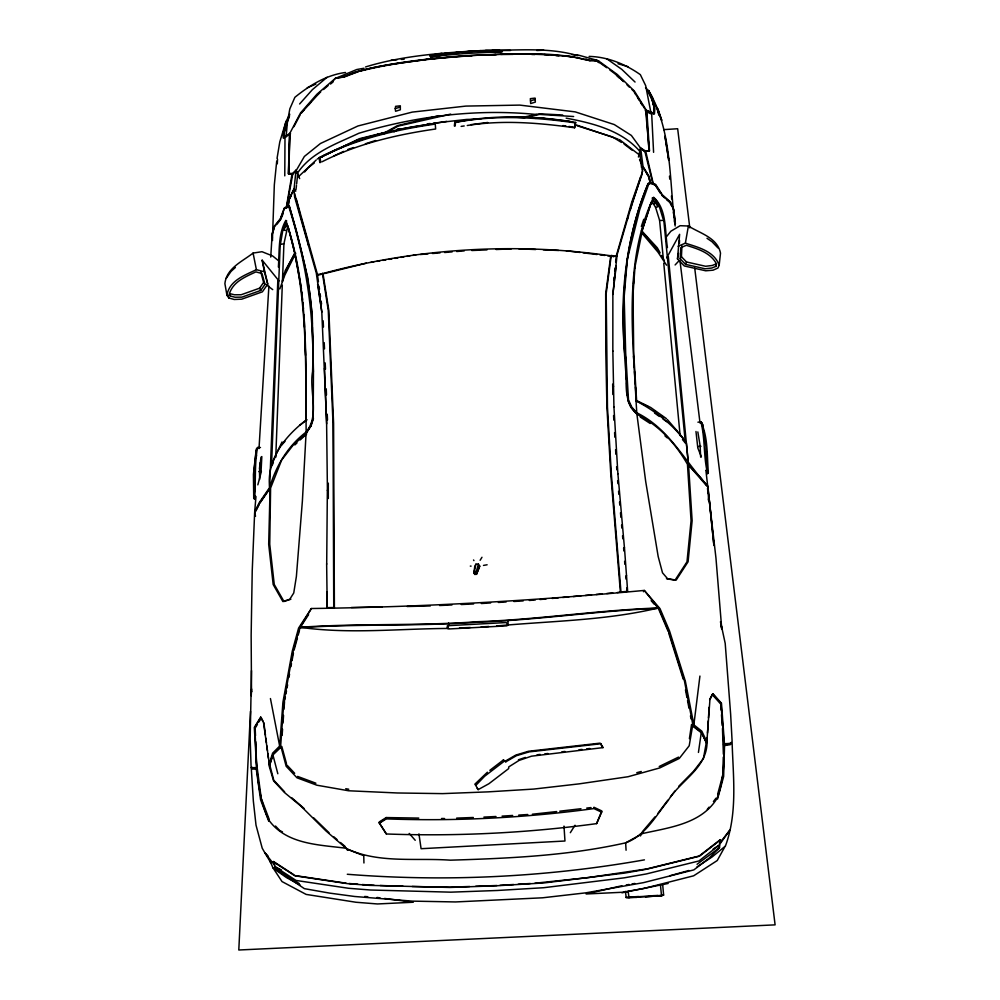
<?xml version="1.0" encoding="UTF-8"?>
<svg xmlns="http://www.w3.org/2000/svg" width="1000" height="1000" viewBox="0 0 1000 1000"><rect width="100%" height="100%" fill="white"/><g stroke="black" fill="none" stroke-linecap="round" stroke-linejoin="round"><path stroke-width="1.5" d="M306.2 415.55L305.825 420.337C305.988 355.288 306.737 289.113 287.688 226.225L286.312 223.575L283.275 229.8M612.837 351.213L612.863 294.188L617.15 254.55L632.762 201.05L641.825 174.963L643.075 167.037L648.913 176.65L650.375 182.288L647.962 184.213C621.538 246.112 620.462 313.938 626.475 379.913M326.7 564.062L327.35 490.188M328.312 498.525L328.3 483.137M259.938 503.05L270.087 488.288L268.688 544.288L273.175 584.525L282.875 601.538L289.762 599.275L293.75 592.987L296.388 576.425L302.387 500.988L306.137 432.038C287.913 446.012 276.038 465.75 269.662 487.562C266.3 459.663 285.075 436.037 306.125 420.125M643.075 167.037L640.688 148.387L639.138 155.312M299.662 178.625L296.212 170.525L292.775 173.962L288.438 173.837L289.387 133.825L290.538 133.787L284 137.838L284.275 131.35L286.775 121M290.025 133.212L285 136.95L284.775 175.863M679.425 243.325L679.488 240.325M288.438 173.837L289.925 133.138L300.55 112.888L316.95 94.213L335.575 78.162L344.087 77.05L358.15 71.725M723.288 757.188L722.763 775.225L717.688 794.125M723.375 754.175L722.475 728.5M723.637 745.15L724.538 745.562L723.637 776.525L717.588 798.975M251.238 767.375L253.35 801.075L256.012 825.15L262.213 848.175L264.825 852.775L274.55 865.088L273.562 861.538L275.8 869.237L304.363 888.65L329.55 893.1L354.663 896.488L412.262 901.125L455.475 901.95L542.587 897.8L585.862 892.837L643.525 882.638L693.863 869.887L709.275 858.037L719.5 847.675L720.163 839.75L720.387 843.375L729.963 829.987L719.45 843.45M418.775 818.088L386.213 817.562L386.175 818.388L379.188 822.775L386.375 833.975C456.6 836.538 526.975 833.025 596.613 823.625L601.788 810.938L593.913 807.25L593.987 808.075M251.637 689.013L251.513 692.062L251.15 635.3L252.225 570.962L254.638 512.712L259.387 503.4L269.562 488.587M275.763 457.262L282.288 285.062M319.163 157.688C355.175 138.912 394.988 128.225 435.225 123.6L435.2 124.087C395.562 129.738 355.887 139.137 320.087 157.5L319.163 157.688L319.788 162.575L320.7 162.387L320.087 157.5M282.413 282L283.925 243.75L287.638 226.9L285.462 226.163L283.938 230.2L286.275 230.5M289.913 133.837L288.725 173.837L292.213 174.088L296.212 170.525L304.375 156.45L320.438 143.512L357.95 125.975L412.262 112.1L465.875 106.088L519.775 105.1L575.237 111.888L614.275 124.562L631.375 135.45L640.462 147.938L645.662 151.025L649.488 150.775L646.787 110.688L645.738 110.288L653.675 113.925C656.188 105.738 650.013 96.988 648.45 90.487L645.525 87.725M277.812 280.75L269.6 487.6L259.425 502.4L254.688 511.737L255.512 516.3M278.375 267.038C279.538 251.6 277.975 234.275 285.825 220.362C309.137 288.263 305.587 361.275 306.137 432.038L311.125 425.725L313.438 418.537M251.5 670.612L250.162 738.737L251.062 766.225L252.662 768.275L256.688 768.6L255.775 741.762M675.163 226.025C668.95 180.925 672.675 131.475 648.725 90.838L648.112 91.575C650.837 95.288 655.288 105.638 653.562 112.375M666.425 236.788L670.85 231.238L680.113 225.7L688.388 226.012C699.963 233.363 717.412 237.575 720.512 253.137L719.175 265.15L717.987 268L713.062 270.188L705.713 270.788L684.3 265.963L677.487 258.95L679.625 234.312L666.7 257.875M250.487 711.338L238.8 950L775.1 924.862L694.725 268.137M251.25 695.738L251.475 691.062M277.3 163.812L277.525 159.137M680.212 258.837L680.763 247.662L686.363 245.3C697.763 248.938 710.475 252.55 716.5 263.938L716.025 266.325L711.8 268.025L705.113 268.788L685.588 264.387L680.212 258.837L681.425 256.725L681.963 245.85M261.837 456.55L260.963 473.025L257.825 484.862M259 448.612L268.9 286.075M272.475 238.3L274.325 184.862L276.712 161.125M270.725 257.075L272.125 234.85L273.875 227.475L280.287 219.525L284.4 208.588L286.488 207.925L287.738 206.213L288.962 207.312C305.875 260.487 314.688 315.8 312.562 371.7C308.962 391.188 320.012 415.125 306.137 432.038M719.938 843.238L720.163 839.75L699.212 856.012L646.675 868.962L587.938 877.638L534.9 883.225M707.212 737.588L703.425 758.538L693.512 771.312L678.675 786.35M707.5 733.037L708.263 720.888M708.462 717.862L709.137 707.237M282.113 735.375L282.55 729.225M283 723.075L283.55 715.387M283.988 709.237L284.538 701.55M280.188 747.013L273.163 754.013L269.637 765.387L268.913 764.812L272.613 753.15L279.662 746.087L282.938 702.175L292.288 651.125L298.587 628.075L311.375 608.513C422.55 607.013 533.587 600.775 644.287 590.425L660 608.6L669.538 630.988L685.337 681.137L693.85 724.837L701.812 731.188L707.225 742.5L706.538 743.15L701.35 732.113L691.538 724.488L689.4 738.662M633.275 287.062L633.212 336.188M633.5 283.975L634.3 273.15M634.95 267.675L633 294.062L633.725 353.963L636.638 401M254.688 511.737L255.975 496.5M256.163 458.113L256.488 455.087M260.95 457.15L259.513 471.025L259.65 479.462M296.637 183.988L297.7 173.825L295.988 170.438L294.025 189.438L289.037 199.438M613.713 280.188L614.038 277.137M614.675 271.062L615 268.012M615.65 261.938L616.287 255.85L631.712 202.312L640.588 176.912M716.025 266.325L716.287 263.875L712.2 265.487L705.638 266.275L686.513 261.975L681.425 256.725M257.525 447.512C254.35 464.663 255.95 482.163 254.6 499.338L253.738 498.075L253.425 474.5L256.05 450.825L257.525 447.512L260.475 447.525M259.45 468.85L260.125 462.675M256.438 448.713L253.975 471.488L253.738 498.075M454.35 126L454.775 122.35C494.6 114.525 535.8 115.538 575.675 122.438L574.612 127.775C539.188 122.875 502.762 119.787 467.275 125.5M455.138 126.062L455.562 122.413C495.05 114.787 535.763 117.163 575.363 122.875L575.675 122.438M288.3 118.8L284.425 131.888L284.3 137.738L286.125 136.725L287.413 122.15L289.825 108.863L294.875 97.312C309.5 85.438 326.512 74.912 345.538 72.487M612.863 294.425L616.237 265.688M693.85 724.837L699.925 676.062M678.088 246.262L685.375 243.162L688.388 226.012M295.938 189.8L296.488 185.438M574.612 127.775L575.363 122.875M395.238 108.625L395.6 106.337L400.325 105.8L400.337 109.787L395.575 111.263L395.238 108.625L400 107.137M708.475 499.712L708.925 496.938L705.962 470.925M708.587 500.688L707.975 487.113L701.2 478.363L688.012 464.462L706.525 485.65M277.05 158.387L279.788 141.888L285.988 121.512L289.775 114.237M475.9 564.188L473.913 573.025L474.812 574.425L476.488 574.325L479.738 566.125L478.4 564.05L475.9 564.188L474.75 566.4L473.913 573.025L475.525 573.275L477.25 572.85L476.35 571.45L478.4 564.05M698.438 752.438L701.35 732.113M272.175 234.088L273.9 226.725L280.3 218.762L284.4 207.775L286.375 207.037L291.988 174.15M284.875 208.363C289.25 207.987 288.65 202.5 289.425 199.4M286.375 207.037L287.95 205.225L289.062 198.962L293.95 188.837L295.75 191.25M284.825 700.025L285.375 697M285.925 693.962L286.488 690.925M287.038 687.9L287.6 684.862M288.988 677.275L289.538 674.237M290.925 666.663L291.488 663.625M292.038 660.588L293.425 653.012M286.65 206.95L292.775 173.962M677.487 258.95L678.512 253.45M616.888 256.188L611.25 255.512L606.2 293.5L607.463 407.062L611.337 473.913L620.962 591.938L617.362 592.537M634.65 268.5L642.663 228.875L650.962 203.438L653.487 200.512L656.087 202.013L658.675 206.275M261.262 798.388L257.225 768.225M638.413 157.025L640.688 148.387L644.9 151.475L649.488 150.775M691.75 725.375L701.663 733.012L707.025 743.938C705.7 769.137 679.925 780.975 667.987 800.788C655.413 816.225 645.362 835.662 625.662 842.837C568.15 855.788 509.087 858.375 450.35 860.175C416.425 857.75 379.787 863.55 347.975 849.287M273.7 230.138L274.387 227.225M284.25 131.975L286.737 121.613M285.988 121.512L283.463 131.9L283.2 137.95L285 136.95M725.35 846.225C737.663 813.2 733.213 777.362 732.125 742.9L730.212 744.675L724.538 745.562M226.95 295.312C229.137 280.625 244.825 275.25 256.388 269.675L264.413 271.812L267.738 284.137L262.362 291.837L241.737 299.175L234.188 299.488L228.837 297.962L226.95 295.312L224.9 283.637C226.5 268.1 242.312 261.537 253.088 253.075L261.988 251.713L272.65 255.963L278.65 260.825M282.275 281.05L284.675 272.275M294.113 649.987L297.413 637.938M298.238 634.925L299.475 630.4M642.6 171.137L630.25 209.963M273.163 754.013L269.212 766.213L273.55 780.812L284.5 792.55L300.812 806.025L325.875 830.85L347.2 849.175L363.625 855.625M336.087 78.125L356.737 69.525L364 68.25M640.688 148.387L639.587 151.988L641.612 167.838M627.1 220.325L628.45 215.888M642.312 229.788L650.575 204.4L653.037 201.5L655.588 202.938L657.987 206.762L655.6 207.375L653.462 203.962L650.987 202.562M288.062 120.162L289.55 115.763M641.35 226.425L643.75 219.3M287.775 120.138L289.275 115.712M279.837 288.925L284.837 275.087L295.738 253.25M685.588 264.387L686.513 261.975M601.862 811.737L596.613 823.625M280.8 219.262L283.125 213.637M290 198.162L291.15 195.662M507.975 621.263L508.125 625.138L506.675 625.862L449.275 628.95L447.35 628.4L448.625 625.65L448.562 622.875M272.113 465.363L273.387 462.612M335.575 78.162L330.3 83.7M272.913 461.838L276.337 454.475M276.137 454.237L282.05 441.938M660.35 193.175L655.15 184.988L650.225 182.95L648.9 176.175L643.088 166.663L642.025 169.788M284.2 274.212L294.4 253.75M703.05 424.975L700.888 421.838C705.275 438.787 703.4 457.075 707.638 473.625L708.325 472.262C706.938 455.675 708.125 436.812 700.888 421.838L697.925 422.2M709.613 699.638L711.975 694.987M723.525 744.513L724.488 744.25L721.475 703.275L712.913 693.713L709.938 699.587L706.825 742.288M255.9 510.962L259.262 504.363M479.738 566.125L476.488 574.325L474.688 571.55L476.35 571.45L474.812 574.425M293.925 126.7L300.163 114.812M712.913 693.713L712.375 694.737L720.7 704.025L721.15 710.15M480.125 560.275L481.975 557.275M285.087 270.812L294.475 254.137M474.05 571.9L474.425 571.263M448.663 628.45C399.3 628.663 349.012 634.288 300.075 627.288L311.375 608.513M640.413 835.962L642.725 832.125M261.275 718.175L260.625 717.212L254.312 727.45L256.688 768.6M257.438 724.388L255.138 728.112L255.5 735.7M258.975 721.9L260.512 719.412M570.325 832.688L575.013 825.25M643.45 591.75L644.287 590.425L658.413 607.962C605.75 620.625 550.5 620.938 496.637 625.975M308.6 614.625L299.312 628.837L293.075 651.65L283.812 702.2L280.688 745.675L286.163 766.275L297 777.8L316.9 785.212L348.663 790.775L397.35 792.975L442.6 793.625L488.175 791.862L533.812 789.062L579.15 783.863L628.038 776.737L659.775 767.925L679.262 758.462L689.2 745.775L692.812 724.525L684.5 681.263L668.85 631.6L659.412 609.438L651.625 600.45M299.887 628.9L301.562 626.337M311.125 425.725L306.112 433.288L310.663 426L313.212 418.363L313.45 371.525L312.262 315.8L307.925 278.212L296.137 229.75L289.312 206.175L288.038 205.188L289.525 206.85C300.3 245.188 311.45 283.962 312.312 324.038M226.25 278.337L231.012 271.425L235.375 267.488M230.463 296.075L229.387 293.812C233.088 281.663 245.4 276.85 255.85 271.887L262.013 273.512L264.962 284.375L260.712 290.45L241.925 297.137L235 297.225L230.463 296.075L230.012 293.688L234.4 294.775L241.188 294.738L259.6 288.188L263.625 282.425L260.75 271.863M657.925 813.388L667.8 800.2M707.288 809.388L709.038 807.15M713.413 801.525L716.038 798.162M670.512 796.737L675.05 790.962M286.675 220.775L283.137 228.487L280.163 245.637L271.475 466.75M277 224.025L280.487 219.762M285.462 226.163L286.863 224.488L288.212 227.113L294.363 251.425M625.363 891.4L626.263 897.675L661.213 895.775L663.612 895.075L662.65 884.25M304.65 171.975L308.238 167.675L314.288 162.987M642.375 831.725L655.013 816.825M300.85 113.5L319.037 93.4M301.4 112.963L304.387 109.575M308.363 105.062L311.337 101.675M299.613 103.975L312.337 89.7L327.1 77.25M281.837 444.825L284.988 441.375M675.113 264.95L679.163 260.613M296.175 169.95L292.9 173.45L288.925 173.375M663.612 895.075L661.213 895.775M478.15 789.625L475.775 785.425L484.688 776.225L504.425 761.075L505.838 761.8L516.4 755.713L529.113 751.888L600.837 743.75L602.987 747.625L531.525 756.175L519.05 760.425L508.725 766.925L508.663 768.6L488.913 783.725L478.15 789.625L477.2 788.4M298.55 176.612L316.2 160.012M294.85 444.938L297 442.925M300.238 439.913L306.712 433.888M306.05 433.7L293.238 445.025L281.637 460.05L270.6 488.05L269.738 544.225L274.262 584.462L283.988 601.487L290.875 599.212M317.312 94.9L320.688 91.988M330.8 83.263L333.05 81.325M330.788 83.863L333.038 81.925M323.55 89.525L328.05 85.638M321.55 157.35L323.975 155.475L358.013 139.875M720.6 839.825L699.4 856.213L646.725 869.2L624.688 873.075L543.975 882.938L496.938 885.75L449.963 887.45L369.462 885.362L347.475 883.637L294.913 875.8L273.125 861.65M487.4 772.212L474.837 784.2L475.775 785.425M489.85 770.325L503.387 759.95L505.838 761.8M697.05 864.287L719.5 847.675M299.637 425.337L307.05 419.775M257 767.537L252 767.725M697.062 866.825L712.038 857L725.125 846.3L717.25 860.537L693.662 875.8L643.825 888.487L622.263 892.275L586.138 893.975L621.9 885.738M713.112 849.062L719.575 844.912L698.938 860.962L646.312 873.95L624.275 877.825L543.713 887.712L497.25 890.487L450.863 892.163L370.487 890.013L348.525 888.275L296 880.438L274.738 866.562L281.5 870.037M386.213 817.562L379.212 821.975L379.188 822.775L386.375 833.975M379.513 823.15L386.287 818.888C455.662 821.4 525.163 817.9 593.938 808.587L601.562 812.163M251.2 767.513L252.113 768.988L257.087 768.875M505.25 761.162L515.788 755.088L528.475 751.263L600.062 743.15L600.837 743.75M394.062 131.788L398.338 129.462L446.712 121.375M284.025 137.213L285.788 136.25M639.913 835L625.638 842.85L626.075 850.238M650.375 182.288L648.1 183.512C625.938 237.125 619.388 295.45 624.688 353.013C629.688 372.688 619.562 398.8 636.888 414.062L645.7 481.525L658.175 556.512L662.513 572.825L667.562 578.675L676.162 580.112L688.088 561.763L692.138 520.675L688.525 464.712M611.25 255.512L610.75 255.775C515.037 242.162 416.287 248.2 322.975 273.512L316.975 274.675M269.4 764.562L263.538 722.738L260.625 717.212M705.925 470.275L707.025 469.712L705.812 445.562L702.125 422.912M430.925 57.425C453.125 51.4 477.962 49.913 500.775 52.312M659.225 766.488L678.512 757.125M317.312 158.975L359.438 138.675L389.438 131.3M653.462 203.962L655.588 202.938M333.812 156L343.638 151.4M322.062 161.762C357.4 143.75 396.575 134.637 435.637 129L435.225 123.6M437.238 56.413C455.913 51.625 476.525 50.038 495.575 52.55M307.262 87.75L315.875 84.125M365.562 66.938C404.375 55.038 445.925 52.613 486.362 50.287C516.875 50.7 548.275 46.85 577.913 55.738M343.837 76.925C369.675 65.362 399.075 63.8 426.775 59.337C475.613 54.4 525.037 51.562 573.962 57M518.425 759.775L525.35 757.425M347.837 149.425L353.688 147.537M365.375 143.787L375.613 140.488M530.513 100.9L535.2 99.425L535.1 98.1L530.35 98.65L530.662 103.562L535.35 102.088L535.2 99.425M707.875 486.125C684.275 460.838 669.287 428.688 636.775 412.8L636.888 414.062L630.763 407.088L627.675 400.175M636.775 772.712L641.263 771.475M669.938 875.75L688.938 870.487M359.425 139.225L387.938 131.925M396.938 129.625L399.938 128.85M317.288 275.338L322.938 273.938M324.425 273.562L366.312 263.137M396.95 129.45L399.95 128.713M439.113 115.638L397.45 125.612L384.275 132.975L374.7 135.175L384.812 133.5L398.013 126.137L450.712 114.1M668.175 883.462L621.962 892.812M359.475 71.3C396.312 62.038 434.25 58.188 472.062 55.688M535.625 118.413L539.138 117.725L545.262 118.462M640.425 834.013C667.725 827.688 701.338 824.55 717.188 798.1C728.35 767.663 722.837 734.788 721.05 703.288L712.562 693.812M281.4 244.25L283.925 243.75M487.125 564.775L483.488 565.425M644.438 859.862C546.525 877.138 446.425 882.113 347.3 874.262M626.213 884.975L629.087 884.463M631.962 883.962L634.837 883.45M441.875 53.35L433.488 54.8L430.125 56.55L466.225 53.412L502.45 51.762L499.6 50.412L492.438 50M661.912 895.487L645.413 896.938M370.812 262.387L373.825 261.887M376.825 261.388L379.825 260.887M382.837 260.387L385.838 259.887M388.837 259.387L391.85 258.888M394.85 258.387L397.85 257.887M400.863 257.387L403.862 256.887M406.863 256.388L409.875 255.888M412.875 255.387L415.875 254.887M470.962 124.663L487.725 122.487M730.2 743.388L723.587 743.8M724.1 744.837L729.6 744.025L732.125 741.6L730.638 714.188L725.2 643.375L720.525 621.65L721.75 628.888L715.962 558.075L709.038 497.9L713.913 545.475L707.975 487.113M461.138 126.388L464.212 125.95M336.188 77.775C344.762 77.987 351.337 72.375 359.562 70.9C394.4 62 430.262 58.525 466.012 55.575C507.137 54.688 549.925 49.875 590.05 60.7M429.637 55.525L434.025 54.925M436.962 54.513L441.35 53.913M444.275 53.513L481 50.637M537.087 754.8L540.188 754.425M544.837 753.875L547.938 753.5M561.9 751.825L565 751.462M578.962 749.788L582.062 749.412M586.712 748.863L589.812 748.487M556.675 811.562L532.362 814.225M559.712 811.2L580.988 808.725M586.737 808.075L591.05 807.575M427.175 123.863L430.225 123.525M433.275 123.175L466.812 119.425L480.613 119.175M620.962 591.938L627.638 591.325L626.512 575.6M580.913 595.85L573.325 596.538M585.462 595.438L591.55 594.888M596.1 594.475L602.175 593.913M606.737 593.5L612.812 592.95M529.338 600.475L535.4 599.938M539.95 599.525L546.025 598.987M552.087 598.438L558.15 597.9M562.7 597.487L568.775 596.95M300.075 627.288C359.012 623.162 418.25 626.1 477.212 621.725C537.8 619.65 597.875 610.163 658.413 607.962M300.675 627.625C359.438 623.713 418.475 626.475 477.25 622.175C537.625 620.062 597.487 610.763 657.825 608.375M391.125 60.263L396.962 59.787M420.412 254.513L427.962 253.888M432.5 253.512L440.05 252.887M444.588 252.512L452.137 251.887M456.675 251.513L464.225 250.888M698.125 446.5L700.95 446.287M634.963 896.737L638.513 896.538M401.35 59.425L404.162 59.25M663.662 129.637L677.663 128.737L689.8 227.862M481.337 603.525L490.637 602.938M498.387 602.45L506.125 601.975M513.875 601.487L523.175 600.913M481.15 626.938L488.9 626.462M496.012 816.5L483.913 817.1M502.075 816.125L512.675 815.462M518.737 815.088L527.812 814.513M499.988 885.325L513.65 884.5M518.2 884.225L530.337 883.5M648.962 150.375L646.2 110.062L634.425 91.125L617.337 74.513L598.45 60.838C586.487 61.925 575.525 55.637 563.413 56.25M536.775 50.5L543.725 50.163M430.312 605.938L407.1 606.5M439.588 605.513L451.962 604.95M461.238 604.525L473.6 603.95M459.487 627.962L470.312 627.487M448.625 625.65L506.262 622.55L508.125 625.138M487.175 55.062L496.238 54.688M500.763 54.5L513.075 54.363M471.812 250.512L486.975 249.887M496.075 249.513L511.25 248.888M258.913 471.637L261.413 471.525M456.675 818.1L473.325 817.487M652.75 895.688L657.95 895.487M636.737 897.412L627.663 897.588M485.412 50.487L510.475 50.487M469.663 886.488L449.963 887.2L412.15 886.5M475.725 886.275L496.95 885.512M645.7 110.787L649.212 150.812L644.6 151.438L640.462 147.938M382.312 606.962L351.388 607.5M531.737 54.488L534.85 54.5M598.45 60.838L599.362 62.4L598.713 62.125C596.65 57.5 589.462 62.7 585.988 58.963M470.312 566.1L471.075 566.112M441.538 818.487L444.575 818.538M625.825 897.387L661.488 895.45L660.413 884.625M374.087 885.275L362.2 884.538M380.188 885.487L403.05 886.275M518.85 248.825L535.662 249.525M543.312 249.838L558.587 250.475M589.1 56.413C607.487 56.8 625.475 64.138 640.35 74.662L645.675 85.625L650.9 112.625L645.825 110.625M571.788 54.638L577.762 54.925L597.837 60.525M562.65 115L539.55 113.8L524.075 117.05L514.212 117.088L524.1 117.675L539.6 114.412L573.625 116.525M655.6 207.375L659.587 220.325L662.262 220.512M349.012 883.5L357.8 884.2M364.688 896.475L367.762 896.725M454.775 122.35L455.562 122.413M544.188 54.562L548.625 54.95M556.025 55.6L558.975 55.862M345.8 848.2C318.962 844.775 286.525 844.412 269.025 820.375C255.162 791.475 256.837 758.625 254.737 727.425L260.988 717.288L263.15 721.388M650.537 182.312L655.562 184.338L662.275 194.737L670.325 201.85L673.575 208.962L675.3 223.1M548.325 118.837L569.738 121.425M566.237 250.787L580.112 252.463M583.1 252.825L597.075 254.513M599.975 254.862L604.788 255.438M607.638 255.787L613.875 256.537M614.025 256.55L610.75 255.775L605.688 293.762L605.775 351.238L606.925 407.375L610.788 474.212L620.4 592.263M536.987 114.55C477.238 108.5 416.262 116.025 358.85 133.262C336.725 143.725 311.413 152.05 297.275 173.438L295.988 170.438M566.15 118.138C592.537 123.15 621.8 130.3 640.013 151.55M376.987 897.463L380.012 897.862M384.55 898.45L413.288 902.237L377.463 903.962L355.95 902.25L306.137 894.412L282.013 881.575L273.263 868.275L286.5 877.6L300.175 885M346.05 883.188L295.138 875.588M562.85 125.575L565.875 126.013M568.888 126.45L573.425 127.112M666.438 578.737L675.037 580.175L686.988 561.825L691.062 520.737L687.45 464.288C675.475 443.325 658.787 425.188 636.962 414.325M345.75 788.713L348.75 789.237M646.787 110.688L654.425 113.938L654.912 107.837L652.487 97.675L648.725 90.838M618 63.738L628.038 66.662M577.125 125.738L612.525 136.95L621.475 142.438M593.962 60.237L598.1 61.612M575.6 124.725L618.013 139.1M685.375 243.162C698.062 247.312 714.038 251.012 719.175 265.15M297.613 776.413L315.9 783.213M254.288 495.462L255.325 495.887M636.975 401.163L639.712 402.5M642.45 403.837L647.925 406.512M642.463 404L647.938 406.675M282.475 831.888L279.725 830.537L275.5 826.038M636.312 400.425L650.7 407.488L666.475 418.675M646.188 110.15L653.6 113.3L654.075 107.387L651.675 97.263M647.1 111.888L650.688 113.787M599.362 62.387L598.713 62.125M598.15 62.2L598.888 62.625M652.775 197.763L655.612 199.412L658.838 204.938L663.938 221.725L685.375 442.837M667.438 247.575C664.688 231.213 667.175 209.225 653.562 197.237C623.775 260.425 632.725 333.188 636.038 400.85C655.662 411.337 673.475 424.675 686.375 443L688.363 463.7L668.337 256.712M275.8 869.237L299.113 883.487M624.038 144.012L632.413 150.4M640.225 417L650.188 423.475M293.863 874.762L273.562 861.538L274.513 863.787M706.988 238.287L712 241.7L718.037 248.012M652.113 198.1L654.112 199.5M606.825 58.812L621.8 69.375L635.05 82.037M653.988 410.812L656.438 412.7M661.275 415.962L663.7 417.688M654.55 413.025L659.375 416.463M662.987 419.038L666.6 421.613M598.837 62.025L602.487 64.675M603.013 65.037L606.675 67.688M609.788 69.95L613.425 72.6M613.975 72.975L623.175 81M629.05 897.738L628.125 891.45M266.588 284.95L272.725 289.637M619.475 139.588L639.263 154.812M602.987 747.625L600.788 744.438M291.562 797.613L304 808.388M329.05 832.75L313.612 817.8M333.625 836.65L337.05 839.587M340.487 842.513L345.062 846.425M664.975 435.9L667.225 437.837M664.425 197.662L661.825 195.3M666.612 199.562L669.887 202.413L671.175 205.238M630.763 407.088L636.775 412.8L636.038 400.85M617.075 75.237L623.713 81.662M627.025 84.875L629.237 87.025M617.137 75.85L619.35 77.987M632.025 89.612L634.237 91.762M268 855.962L264.825 852.775L270.75 862.65L270.375 861.775L273.113 868.225M645.225 110.55L645.9 111.25M286.863 765L294.675 773.3M284.637 791.888L273.8 780.263L268.812 761.35M503.387 759.95L504.425 761.075M641.988 231.163L657.325 247.825L660.15 252.925M409.2 833.425L415.225 840.3M636.775 412.8L631.7 406.962L628.5 399.888L625.675 353.062L624.163 296.8L627.325 259.188L639.7 209.688L648.538 184.613L650.8 183.275L655.612 185.162L662.325 195.5L670.4 202.613L673.675 209.725L675.387 223.888M651.15 600.65L654.038 604M667.362 419.588L677.275 431.075M641.812 233.012L657.913 252.075L666.562 265.2M676.413 430.175L683.188 438.212M682.475 439.575L685.325 442.962M641.413 230.863L658.487 251.137M278.988 280.938L262.175 260.2L264.413 271.812M345.763 847.925L347.562 850.3M263.625 282.425L264.962 284.375M636.7 95.738L644.925 108.963M634.412 92.55L635.95 95.025M637.487 97.513L639.025 99.987M640.55 102.475L642.087 104.963M473.537 559.975L473.938 560.612M645.425 171.3L648.562 176.663L650.225 182.95M648.875 93.312L651.012 97.125M661.562 255.475L664.388 260.575M707.025 469.712L708.325 472.262M648.5 90.938L656.162 106.463M259.6 288.188L260.712 290.45M657.013 107.438L659.075 114.712M656.8 107.75L658.812 114.875M658.65 111.15L657.138 107.762L661.762 120.375L658.65 111.15L659.163 114.963M639.55 159.613L641.25 163.512M658.863 609.562L668.213 631.5M288.038 205.188L288.3 205.825M701.363 456.9L697.812 447.975L695.975 431.5M268.75 821.275L260.575 799.75L256.3 769.362M261.788 799.788L269.175 819.3M668.688 632.987L683.25 679.188M300.238 214.762L294.513 193.225M296.188 198.725L317.4 274.275L318.438 281.712M300.663 216.275L306.925 238.775M286.475 763.575L281.775 746.413L272.913 754.938L277.825 773.75M267.738 284.137L262.175 260.2M644.9 151.475L652.938 183.825M307.337 240.275L308.762 246.175M645.788 151.55L653.3 183.863M253.088 253.075L256.388 269.675M322.975 273.512L328.85 310.6L333.587 423.325L334.387 607.788M322.425 273.312L328.275 310.413L332.987 423.075L333.75 607.537L327.225 607.638L326.65 563.85M270.438 698.55L279.662 746.087M685.475 689.862L686.938 697.513M687.525 700.562L689 708.225M690.462 715.875L691.05 718.925M294.65 252.925L301.462 288.938M254.638 512.712L255.188 515.75M228.325 295.05L228.837 297.962M697.837 431.938L700.125 445.737L700.65 457.088M721.038 624.487L721.75 628.888M317.6 284.037L321.838 312.113M418.95 833.9L421.087 848.713L564.963 841.012L563.987 826.087M319.062 286.175L319.475 289.163M320.087 293.625L320.513 296.6M321.125 301.062L321.538 304.037M263.863 722.75L265.45 735.1M265.85 738.188L266.438 742.825M266.837 745.913L267.425 750.537M267.825 753.625L268.412 758.263M679.987 260.825L700.037 423.088M673.45 212.275L673.975 216.5M674.488 220.738L674.825 223.55M301.775 291.975L302.538 299.575M302.85 302.613L303.463 308.688M669.475 176.15L669.775 179.2M671.438 195.963L671.737 199.013M659.587 220.325L663.3 258.575M663.75 263.163L680.138 435.65M707.513 488.275L707.962 492.863M617.888 473.663L624.425 547.612M617.625 480.588L617.9 483.65M618.575 491.312L618.85 494.375M619.538 502.038L619.8 505.112M620.487 512.775L620.9 517.375M621.587 525.037L621.85 528.1M622.537 535.763L622.812 538.825M293.938 189.225L294.625 196.962L316.312 273.1L321.788 311.875L326.675 423.8M625.725 576.112L625.975 579.087M626.75 587.975L627 590.95M624.438 547.4L626.512 575.8M623.625 548.025L623.85 550.988M624.625 561.325L624.837 564.288M721.475 714.737L722.25 725.45M272.125 234.85L272.525 240.487M651.65 113.238L653.587 152.325M633.538 356.125L634.212 366.925M634.5 371.55L635.275 383.888M635.462 386.975L636.225 399.025M626.663 383.025L627.4 395.5M613.925 406.812L617.888 473.875M613.575 415.525L613.85 420.175M614.587 432.575L614.862 437.238M615.6 449.637L615.875 454.288M616.613 466.7L616.8 469.8M706.5 451.962L706.737 456.262M707.487 470.725L707.638 473.625M363.75 855.638L363.938 862.987M323.162 320.775L323.462 327.013M324.212 342.625L324.513 348.862M325.188 362.9L325.487 369.15M327.238 414.188L327.488 420.025M326.25 388.825L326.475 394.888M324.475 368.15L326.613 423.575L327.413 490.4M304.088 314.762L304.525 327.25M304.913 338.162L305.525 355.325M305.912 366.238L306.188 374.038M312.375 327.137L313.337 371.962M612.837 350.975L613.538 386.375M613.538 386.15L613.925 407.038M612.663 384.113L612.863 394.525M447.3 625.812L447.35 628.4M326.925 591.975L327.163 607.45M254.5 492.137L254.363 480.7M665.075 136.85L664.95 136.213L668.763 160.387L665.075 136.85"/></g></svg>
